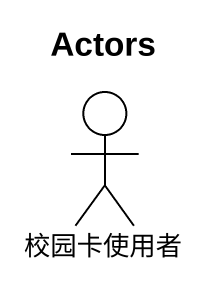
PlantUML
@startuml
title Actors
actor 校园卡使用者
@enduml
